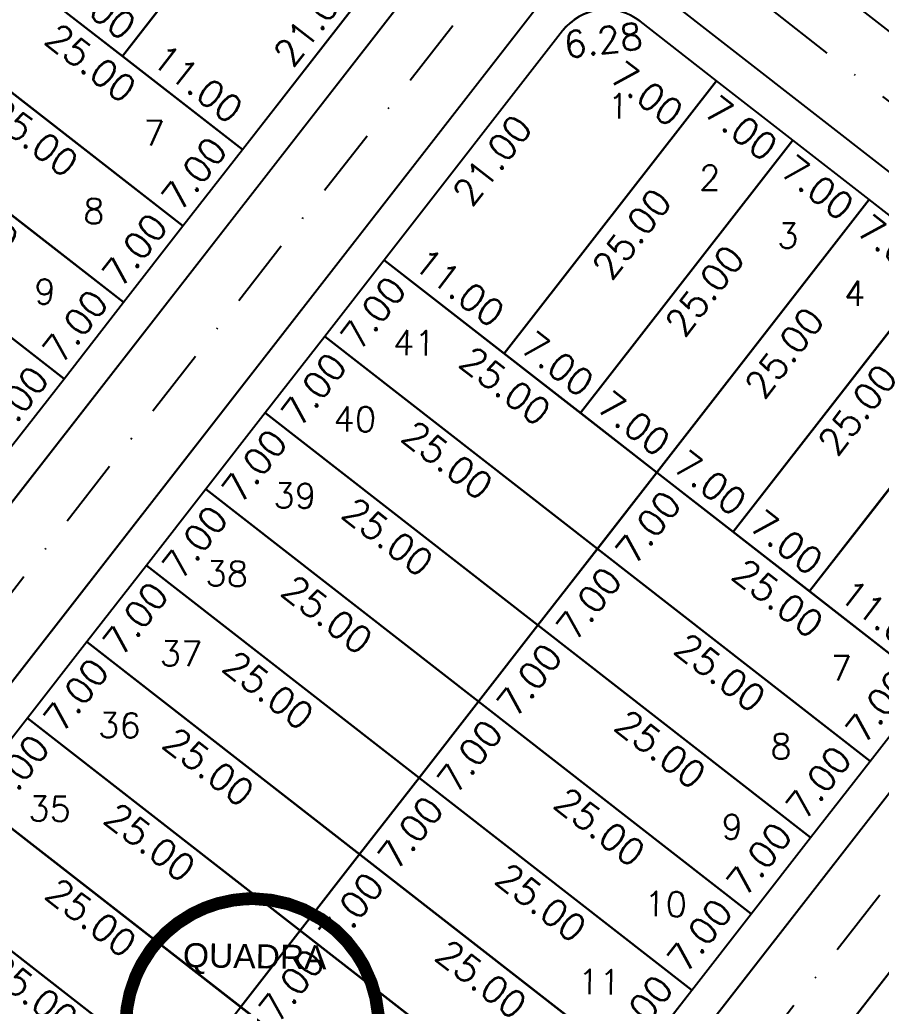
# Model space of a CAD drawing. Header units: millimetres. Extents: x -4430026 to 4783824, y 584 to 9593110.
# Drawn here: x 2149 to 2211.3, y 910.1 to 981.4 of the extents above; entities that cross this region are included whole.
import ezdxf
from ezdxf.enums import TextEntityAlignment as Align

# ---------------------------------------------------------------- set-up
doc = ezdxf.new("R2010")
doc.units = ezdxf.units.MM
doc.linetypes.add('CONTINUO', pattern=[0])
doc.linetypes.add('DASHDOT', pattern=[1, 0.5, -0.25, 0, -0.25])
for name, color, linetype in [('Calçada', 1, 'Continuous'), ('Cota', 8, 'Continuous'), ('Cota Curvas', 2, 'Continuous'), ('EIXO DAS VIAS', 252, 'DASHDOT'), ('Lotes', 2, 'Continuous'), ('Numero de lotes', 5, 'Continuous'), ('númeraçãoquadras', 4, 'Continuous'), ('Área Verde Alameda etc.', 92, 'Continuous')]:
    doc.layers.add(name, color=color, linetype=linetype)
doc.styles.add('arcad1', font='romans.shx')
doc.styles.add('ROMANS', font='romans.shx')
doc.styles.add('STYLE1', font='sanss___.ttf')
doc.dimstyles.new('BOLA100', dxfattribs={"dimscale": 0, "dimtxt": 1.9, "dimasz": 0.18, "dimexe": 0.18, "dimexo": 0.063, "dimgap": 0, "dimtad": 1, "dimzin": 4, "dimdsep": 46, "dimtxsty": 'ROMANS', "dimcen": 0.09, "dimse1": 1, "dimse2": 1, "dimsd1": 1, "dimsd2": 1, "dimclrt": 256, "dimaunit": 1, "dimadec": 4, "dimazin": 0, "dimtfac": 1.2, "dimtix": 1, "dimtmove": 2, "dimatfit": 3, "dimfxl": 1, "dimtvp": 2, "dimtolj": 1, "dimtzin": 4, "dimarcsym": 0})

# ---------------------------------------------------------------- blocks, each defined once
blk = doc.blocks.new('*D1900')
at = {"layer": 'DEFPOINTS', "color": 0}
for p in [(2149.553, 930.892), (2151.677, 929.239), (2145.253, 925.369)]:
    blk.add_point(p, dxfattribs=at)
at = {"layer": 'Cota', "insert": (2148.777, 927.061), "char_height": 1.9, "attachment_point": 5, "rotation": 52.09358, "style": 'ROMANS'}
blk.add_mtext('\\A1;7.00', dxfattribs=at)
blk = doc.blocks.new('*D1901')
at = {"layer": 'DEFPOINTS', "color": 0}
for p in [(2153.854, 936.416), (2155.978, 934.762), (2149.553, 930.892)]:
    blk.add_point(p, dxfattribs=at)
at = {"layer": 'Cota', "insert": (2153.078, 932.584), "char_height": 1.9, "attachment_point": 5, "rotation": 52.09358, "style": 'ROMANS'}
blk.add_mtext('\\A1;7.00', dxfattribs=at)
blk = doc.blocks.new('*D1902')
at = {"layer": 'DEFPOINTS', "color": 0}
for p in [(2158.155, 941.939), (2160.278, 940.285), (2153.854, 936.416)]:
    blk.add_point(p, dxfattribs=at)
at = {"layer": 'Cota', "insert": (2157.378, 938.107), "char_height": 1.9, "attachment_point": 5, "rotation": 52.09358, "style": 'ROMANS'}
blk.add_mtext('\\A1;7.00', dxfattribs=at)
blk = doc.blocks.new('*D1903')
at = {"layer": 'DEFPOINTS', "color": 0}
for p in [(2162.455, 947.462), (2164.579, 945.808), (2158.155, 941.939)]:
    blk.add_point(p, dxfattribs=at)
at = {"layer": 'Cota', "insert": (2161.679, 943.63), "char_height": 1.9, "attachment_point": 5, "rotation": 52.09358, "style": 'ROMANS'}
blk.add_mtext('\\A1;7.00', dxfattribs=at)
blk = doc.blocks.new('*D1904')
at = {"layer": 'DEFPOINTS', "color": 0}
for p in [(2166.756, 952.985), (2168.879, 951.331), (2162.455, 947.462)]:
    blk.add_point(p, dxfattribs=at)
at = {"layer": 'Cota', "insert": (2165.98, 949.153), "char_height": 1.9, "attachment_point": 5, "rotation": 52.09358, "style": 'ROMANS'}
blk.add_mtext('\\A1;7.00', dxfattribs=at)
blk = doc.blocks.new('*D1905')
at = {"layer": 'DEFPOINTS', "color": 0}
for p in [(2171.056, 958.508), (2173.18, 956.854), (2166.756, 952.985)]:
    blk.add_point(p, dxfattribs=at)
at = {"layer": 'Cota', "insert": (2170.28, 954.677), "char_height": 1.9, "attachment_point": 5, "rotation": 52.09358, "style": 'ROMANS'}
blk.add_mtext('\\A1;7.00', dxfattribs=at)
blk = doc.blocks.new('*D1906')
at = {"layer": 'DEFPOINTS', "color": 0}
for p in [(2175.357, 964.031), (2177.481, 962.378), (2171.056, 958.508)]:
    blk.add_point(p, dxfattribs=at)
at = {"layer": 'Cota', "insert": (2174.581, 960.2), "char_height": 1.9, "attachment_point": 5, "rotation": 52.09358, "style": 'ROMANS'}
blk.add_mtext('\\A1;7.00', dxfattribs=at)
blk = doc.blocks.new('*D1907')
at = {"layer": 'DEFPOINTS', "color": 0}
for p in [(2188.259, 980.6), (2190.382, 978.947), (2175.357, 964.031)]:
    blk.add_point(p, dxfattribs=at)
at = {"layer": 'Cota', "insert": (2183.182, 971.246), "char_height": 1.9, "attachment_point": 5, "rotation": 52.09358, "style": 'ROMANS'}
blk.add_mtext('\\A1;21.00', dxfattribs=at)
blk = doc.blocks.new('*D1916')
at = {"layer": 'DEFPOINTS', "color": 0}
for p in [(2169.279, 915.533), (2171.574, 913.746), (2164.978, 910.01)]:
    blk.add_point(p, dxfattribs=at)
at = {"layer": 'Cota', "insert": (2168.674, 911.568), "char_height": 1.9, "attachment_point": 5, "rotation": 52.09358, "style": 'ROMANS'}
blk.add_mtext('\\A1;7.00', dxfattribs=at)
blk = doc.blocks.new('*D1917')
at = {"layer": 'DEFPOINTS', "color": 0}
for p in [(2173.579, 921.056), (2175.874, 919.269), (2169.279, 915.533)]:
    blk.add_point(p, dxfattribs=at)
at = {"layer": 'Cota', "insert": (2172.975, 917.091), "char_height": 1.9, "attachment_point": 5, "rotation": 52.09358, "style": 'ROMANS'}
blk.add_mtext('\\A1;7.00', dxfattribs=at)
blk = doc.blocks.new('*D1918')
at = {"layer": 'DEFPOINTS', "color": 0}
for p in [(2177.88, 926.579), (2180.175, 924.792), (2173.579, 921.056)]:
    blk.add_point(p, dxfattribs=at)
at = {"layer": 'Cota', "insert": (2177.275, 922.614), "char_height": 1.9, "attachment_point": 5, "rotation": 52.09358, "style": 'ROMANS'}
blk.add_mtext('\\A1;7.00', dxfattribs=at)
blk = doc.blocks.new('*D1919')
at = {"layer": 'DEFPOINTS', "color": 0}
for p in [(2182.181, 932.102), (2184.476, 930.315), (2177.88, 926.579)]:
    blk.add_point(p, dxfattribs=at)
at = {"layer": 'Cota', "insert": (2181.576, 928.137), "char_height": 1.9, "attachment_point": 5, "rotation": 52.09358, "style": 'ROMANS'}
blk.add_mtext('\\A1;7.00', dxfattribs=at)
blk = doc.blocks.new('*D1920')
at = {"layer": 'DEFPOINTS', "color": 0}
for p in [(2186.481, 937.626), (2188.776, 935.838), (2182.181, 932.102)]:
    blk.add_point(p, dxfattribs=at)
at = {"layer": 'Cota', "insert": (2185.876, 933.661), "char_height": 1.9, "attachment_point": 5, "rotation": 52.09358, "style": 'ROMANS'}
blk.add_mtext('\\A1;7.00', dxfattribs=at)
blk = doc.blocks.new('*D1921')
at = {"layer": 'DEFPOINTS', "color": 0}
for p in [(2190.782, 943.149), (2193.077, 941.362), (2186.481, 937.626)]:
    blk.add_point(p, dxfattribs=at)
at = {"layer": 'Cota', "insert": (2190.177, 939.184), "char_height": 1.9, "attachment_point": 5, "rotation": 52.09358, "style": 'ROMANS'}
blk.add_mtext('\\A1;7.00', dxfattribs=at)
blk = doc.blocks.new('*D1922')
at = {"layer": 'DEFPOINTS', "color": 0}
for p in [(2195.082, 948.672), (2197.378, 946.885), (2190.782, 943.149)]:
    blk.add_point(p, dxfattribs=at)
at = {"layer": 'Cota', "insert": (2194.478, 944.707), "char_height": 1.9, "attachment_point": 5, "rotation": 52.09358, "style": 'ROMANS'}
blk.add_mtext('\\A1;7.00', dxfattribs=at)
blk = doc.blocks.new('*D1923')
at = {"layer": 'DEFPOINTS', "color": 0}
for p in [(2210.442, 968.397), (2212.737, 966.61), (2195.082, 948.672)]:
    blk.add_point(p, dxfattribs=at)
at = {"layer": 'Cota', "insert": (2204.308, 957.331), "char_height": 1.9, "attachment_point": 5, "rotation": 52.09358, "style": 'ROMANS'}
blk.add_mtext('\\A1;25.00', dxfattribs=at)
blk = doc.blocks.new('*D1934')
at = {"layer": 'DEFPOINTS', "color": 0}
for p in [(2196.792, 911.853), (2197.605, 911.22), (2193.305, 905.697)]:
    blk.add_point(p, dxfattribs=at)
at = {"layer": 'Cota', "insert": (2193.892, 909.675), "char_height": 1.9, "attachment_point": 5, "rotation": 52.09358, "style": 'ROMANS'}
blk.add_mtext('\\A1;7.00', dxfattribs=at)
blk = doc.blocks.new('*D1935')
at = {"layer": 'DEFPOINTS', "color": 0}
for p in [(2201.093, 917.376), (2201.906, 916.743), (2197.605, 911.22)]:
    blk.add_point(p, dxfattribs=at)
at = {"layer": 'Cota', "insert": (2198.193, 915.198), "char_height": 1.9, "attachment_point": 5, "rotation": 52.09358, "style": 'ROMANS'}
blk.add_mtext('\\A1;7.00', dxfattribs=at)
blk = doc.blocks.new('*D1936')
at = {"layer": 'DEFPOINTS', "color": 0}
for p in [(2205.394, 922.899), (2206.207, 922.266), (2201.906, 916.743)]:
    blk.add_point(p, dxfattribs=at)
at = {"layer": 'Cota', "insert": (2202.494, 920.721), "char_height": 1.9, "attachment_point": 5, "rotation": 52.09358, "style": 'ROMANS'}
blk.add_mtext('\\A1;7.00', dxfattribs=at)
blk = doc.blocks.new('*D1937')
at = {"layer": 'DEFPOINTS', "color": 0}
for p in [(2209.694, 928.422), (2210.507, 927.789), (2206.207, 922.266)]:
    blk.add_point(p, dxfattribs=at)
at = {"layer": 'Cota', "insert": (2206.794, 926.245), "char_height": 1.9, "attachment_point": 5, "rotation": 52.09358, "style": 'ROMANS'}
blk.add_mtext('\\A1;7.00', dxfattribs=at)
blk = doc.blocks.new('*D1938')
at = {"layer": 'DEFPOINTS', "color": 0}
for p in [(2213.995, 933.946), (2214.808, 933.312), (2210.507, 927.789)]:
    blk.add_point(p, dxfattribs=at)
at = {"layer": 'Cota', "insert": (2211.095, 931.768), "char_height": 1.9, "attachment_point": 5, "rotation": 52.09358, "style": 'ROMANS'}
blk.add_mtext('\\A1;7.00', dxfattribs=at)
blk = doc.blocks.new('*D1940')
at = {"layer": 'DEFPOINTS', "color": 0}
for p in [(2199.395, 976.998), (2201.706, 975.199), (2184.036, 957.273)]:
    blk.add_point(p, dxfattribs=at)
at = {"layer": 'Cota', "insert": (2193.277, 965.92), "char_height": 1.9, "attachment_point": 5, "rotation": 52.09358, "style": 'ROMANS'}
blk.add_mtext('\\A1;25.00', dxfattribs=at)
blk = doc.blocks.new('*D1941')
at = {"layer": 'DEFPOINTS', "color": 0}
for p in [(2204.919, 972.698), (2206.981, 971.092), (2189.559, 952.972)]:
    blk.add_point(p, dxfattribs=at)
at = {"layer": 'Cota', "insert": (2198.552, 961.813), "char_height": 1.9, "attachment_point": 5, "rotation": 52.09358, "style": 'ROMANS'}
blk.add_mtext('\\A1;25.00', dxfattribs=at)
blk = doc.blocks.new('*D1942')
at = {"layer": 'DEFPOINTS', "color": 0}
for p in [(2215.965, 964.097), (2218.033, 962.486), (2200.605, 944.371)]:
    blk.add_point(p, dxfattribs=at)
at = {"layer": 'Cota', "insert": (2209.604, 953.207), "char_height": 1.9, "attachment_point": 5, "rotation": 52.09358, "style": 'ROMANS'}
blk.add_mtext('\\A1;25.00', dxfattribs=at)
blk = doc.blocks.new('*D1943')
at = {"layer": 'DEFPOINTS', "color": 0}
for p in [(2221.488, 959.796), (2223.727, 958.052), (2206.129, 940.071)]:
    blk.add_point(p, dxfattribs=at)
at = {"layer": 'Cota', "insert": (2215.298, 948.773), "char_height": 1.9, "attachment_point": 5, "rotation": 52.09358, "style": 'ROMANS'}
blk.add_mtext('\\A1;25.00', dxfattribs=at)
blk = doc.blocks.new('*D2150')
at = {"layer": 'DEFPOINTS', "color": 0}
for p in [(2151.622, 955.897), (2152.198, 955.449), (2147.897, 949.926)]:
    blk.add_point(p, dxfattribs=at)
at = {"layer": 'Cota', "insert": (2148.722, 953.719), "char_height": 1.9, "attachment_point": 5, "rotation": 52.09358, "style": 'ROMANS'}
blk.add_mtext('\\A1;7.00', dxfattribs=at)
blk = doc.blocks.new('*D2151')
at = {"layer": 'DEFPOINTS', "color": 0}
for p in [(2155.922, 961.42), (2156.499, 960.972), (2152.198, 955.449)]:
    blk.add_point(p, dxfattribs=at)
at = {"layer": 'Cota', "insert": (2153.023, 959.243), "char_height": 1.9, "attachment_point": 5, "rotation": 52.09358, "style": 'ROMANS'}
blk.add_mtext('\\A1;7.00', dxfattribs=at)
blk = doc.blocks.new('*D2152')
at = {"layer": 'DEFPOINTS', "color": 0}
for p in [(2160.223, 966.944), (2160.799, 966.495), (2156.499, 960.972)]:
    blk.add_point(p, dxfattribs=at)
at = {"layer": 'Cota', "insert": (2157.323, 964.766), "char_height": 1.9, "attachment_point": 5, "rotation": 52.09358, "style": 'ROMANS'}
blk.add_mtext('\\A1;7.00', dxfattribs=at)
blk = doc.blocks.new('*D2153')
at = {"layer": 'DEFPOINTS', "color": 0}
for p in [(2164.524, 972.467), (2165.1, 972.018), (2160.799, 966.495)]:
    blk.add_point(p, dxfattribs=at)
at = {"layer": 'Cota', "insert": (2161.624, 970.289), "char_height": 1.9, "attachment_point": 5, "rotation": 52.09358, "style": 'ROMANS'}
blk.add_mtext('\\A1;7.00', dxfattribs=at)
blk = doc.blocks.new('*D2154')
at = {"layer": 'DEFPOINTS', "color": 0}
for p in [(2177.425, 989.036), (2178.002, 988.587), (2165.1, 972.018)]:
    blk.add_point(p, dxfattribs=at)
at = {"layer": 'Cota', "insert": (2170.225, 981.335), "char_height": 1.9, "attachment_point": 5, "rotation": 52.09358, "style": 'ROMANS'}
blk.add_mtext('\\A1;21.00', dxfattribs=at)
blk = doc.blocks.new('*D2188')
at = {"layer": 'DEFPOINTS', "color": 0}
for p in [(2171.78, 998.501), (2173.801, 996.928), (2156.421, 978.776)]:
    blk.add_point(p, dxfattribs=at)
at = {"layer": 'Cota', "insert": (2165.372, 987.649), "char_height": 1.9, "attachment_point": 5, "rotation": 52.09358, "style": 'ROMANS'}
blk.add_mtext('\\A1;25.00', dxfattribs=at)
blk = doc.blocks.new('*D2943')
at = {"layer": 'DEFPOINTS', "color": 0}
for p in [(2199.395, 976.998), (2204.919, 972.698), (2203.352, 970.686)]:
    blk.add_point(p, dxfattribs=at)
at = {"layer": 'Cota', "insert": (2201.174, 973.586), "char_height": 1.9, "attachment_point": 5, "rotation": 322.09358, "style": 'ROMANS'}
blk.add_mtext('\\A1;7.00', dxfattribs=at)
blk = doc.blocks.new('*D2944')
at = {"layer": 'DEFPOINTS', "color": 0}
for p in [(2204.919, 972.698), (2210.442, 968.397), (2208.875, 966.385)]:
    blk.add_point(p, dxfattribs=at)
at = {"layer": 'Cota', "insert": (2206.697, 969.285), "char_height": 1.9, "attachment_point": 5, "rotation": 322.09358, "style": 'ROMANS'}
blk.add_mtext('\\A1;7.00', dxfattribs=at)
blk = doc.blocks.new('*D2945')
at = {"layer": 'DEFPOINTS', "color": 0}
for p in [(2210.442, 968.397), (2215.965, 964.097), (2214.398, 962.084)]:
    blk.add_point(p, dxfattribs=at)
at = {"layer": 'Cota', "insert": (2212.22, 964.984), "char_height": 1.9, "attachment_point": 5, "rotation": 322.09358, "style": 'ROMANS'}
blk.add_mtext('\\A1;7.00', dxfattribs=at)
blk = doc.blocks.new('*D3006')
at = {"layer": 'DEFPOINTS', "color": 0}
for p in [(2195.082, 948.672), (2193.399, 946.51), (2214.808, 933.312)]:
    blk.add_point(p, dxfattribs=at)
at = {"layer": 'Cota', "insert": (2203.845, 939.58), "char_height": 1.9, "attachment_point": 5, "rotation": 322.09358, "style": 'ROMANS'}
blk.add_mtext('\\A1;25.00', dxfattribs=at)
blk = doc.blocks.new('*D3007')
at = {"layer": 'DEFPOINTS', "color": 0}
for p in [(2175.357, 964.031), (2173.674, 961.869), (2195.082, 948.672)]:
    blk.add_point(p, dxfattribs=at)
at = {"layer": 'Cota', "insert": (2184.12, 954.939), "char_height": 1.9, "attachment_point": 5, "rotation": 322.09358, "style": 'ROMANS'}
blk.add_mtext('\\A1;25.00', dxfattribs=at)
blk = doc.blocks.new('*D3008')
at = {"layer": 'DEFPOINTS', "color": 0}
for p in [(2145.374, 987.377), (2143.691, 985.215), (2165.1, 972.018)]:
    blk.add_point(p, dxfattribs=at)
at = {"layer": 'Cota', "insert": (2154.137, 978.285), "char_height": 1.9, "attachment_point": 5, "rotation": 322.09358, "style": 'ROMANS'}
blk.add_mtext('\\A1;25.00', dxfattribs=at)
blk = doc.blocks.new('*D3015')
at = {"layer": 'DEFPOINTS', "color": 0}
for p in [(2190.782, 943.149), (2189.214, 941.135), (2210.507, 927.789)]:
    blk.add_point(p, dxfattribs=at)
at = {"layer": 'Cota', "insert": (2199.66, 934.205), "char_height": 1.9, "attachment_point": 5, "rotation": 322.09358, "style": 'ROMANS'}
blk.add_mtext('\\A1;25.00', dxfattribs=at)
blk = doc.blocks.new('*D3016')
at = {"layer": 'DEFPOINTS', "color": 0}
for p in [(2171.056, 958.508), (2169.489, 956.495), (2190.782, 943.149)]:
    blk.add_point(p, dxfattribs=at)
at = {"layer": 'Cota', "insert": (2179.935, 949.565), "char_height": 1.9, "attachment_point": 5, "rotation": 322.09358, "style": 'ROMANS'}
blk.add_mtext('\\A1;25.00', dxfattribs=at)
blk = doc.blocks.new('*D3017')
at = {"layer": 'DEFPOINTS', "color": 0}
for p in [(2141.074, 981.854), (2139.506, 979.841), (2160.799, 966.495)]:
    blk.add_point(p, dxfattribs=at)
at = {"layer": 'Cota', "insert": (2149.952, 972.911), "char_height": 1.9, "attachment_point": 5, "rotation": 322.09358, "style": 'ROMANS'}
blk.add_mtext('\\A1;25.00', dxfattribs=at)
blk = doc.blocks.new('*D3024')
at = {"layer": 'DEFPOINTS', "color": 0}
for p in [(2186.481, 937.626), (2184.896, 935.59), (2206.207, 922.266)]:
    blk.add_point(p, dxfattribs=at)
at = {"layer": 'Cota', "insert": (2195.343, 928.66), "char_height": 1.9, "attachment_point": 5, "rotation": 322.09358, "style": 'ROMANS'}
blk.add_mtext('\\A1;25.00', dxfattribs=at)
blk = doc.blocks.new('*D3025')
at = {"layer": 'DEFPOINTS', "color": 0}
for p in [(2166.756, 952.985), (2165.171, 950.95), (2186.481, 937.626)]:
    blk.add_point(p, dxfattribs=at)
at = {"layer": 'Cota', "insert": (2175.617, 944.019), "char_height": 1.9, "attachment_point": 5, "rotation": 322.09358, "style": 'ROMANS'}
blk.add_mtext('\\A1;25.00', dxfattribs=at)
blk = doc.blocks.new('*D3026')
at = {"layer": 'DEFPOINTS', "color": 0}
for p in [(2136.773, 976.331), (2135.188, 974.296), (2156.499, 960.972)]:
    blk.add_point(p, dxfattribs=at)
at = {"layer": 'Cota', "insert": (2145.635, 967.366), "char_height": 1.9, "attachment_point": 5, "rotation": 322.09358, "style": 'ROMANS'}
blk.add_mtext('\\A1;25.00', dxfattribs=at)
blk = doc.blocks.new('*D3033')
at = {"layer": 'DEFPOINTS', "color": 0}
for p in [(2182.181, 932.102), (2180.512, 929.96), (2201.906, 916.743)]:
    blk.add_point(p, dxfattribs=at)
at = {"layer": 'Cota', "insert": (2190.958, 923.03), "char_height": 1.9, "attachment_point": 5, "rotation": 322.09358, "style": 'ROMANS'}
blk.add_mtext('\\A1;25.00', dxfattribs=at)
blk = doc.blocks.new('*D3034')
at = {"layer": 'DEFPOINTS', "color": 0}
for p in [(2162.455, 947.462), (2160.787, 945.319), (2182.181, 932.102)]:
    blk.add_point(p, dxfattribs=at)
at = {"layer": 'Cota', "insert": (2171.233, 938.389), "char_height": 1.9, "attachment_point": 5, "rotation": 322.09358, "style": 'ROMANS'}
blk.add_mtext('\\A1;25.00', dxfattribs=at)
blk = doc.blocks.new('*D3035')
at = {"layer": 'DEFPOINTS', "color": 0}
for p in [(2132.473, 970.808), (2130.804, 968.665), (2152.198, 955.449)]:
    blk.add_point(p, dxfattribs=at)
at = {"layer": 'Cota', "insert": (2141.251, 961.735), "char_height": 1.9, "attachment_point": 5, "rotation": 322.09358, "style": 'ROMANS'}
blk.add_mtext('\\A1;25.00', dxfattribs=at)
blk = doc.blocks.new('*D3042')
at = {"layer": 'DEFPOINTS', "color": 0}
for p in [(2177.88, 926.579), (2176.261, 924.5), (2197.605, 911.22)]:
    blk.add_point(p, dxfattribs=at)
at = {"layer": 'Cota', "insert": (2186.707, 917.57), "char_height": 1.9, "attachment_point": 5, "rotation": 322.09358, "style": 'ROMANS'}
blk.add_mtext('\\A1;25.00', dxfattribs=at)
blk = doc.blocks.new('*D3043')
at = {"layer": 'DEFPOINTS', "color": 0}
for p in [(2158.155, 941.939), (2156.535, 939.859), (2177.88, 926.579)]:
    blk.add_point(p, dxfattribs=at)
at = {"layer": 'Cota', "insert": (2166.982, 932.929), "char_height": 1.9, "attachment_point": 5, "rotation": 322.09358, "style": 'ROMANS'}
blk.add_mtext('\\A1;25.00', dxfattribs=at)
blk = doc.blocks.new('*D3051')
at = {"layer": 'DEFPOINTS', "color": 0}
for p in [(2173.579, 921.056), (2171.943, 918.955), (2193.305, 905.697)]:
    blk.add_point(p, dxfattribs=at)
at = {"layer": 'Cota', "insert": (2182.389, 912.025), "char_height": 1.9, "attachment_point": 5, "rotation": 322.09358, "style": 'ROMANS'}
blk.add_mtext('\\A1;25.00', dxfattribs=at)
blk = doc.blocks.new('*D3052')
at = {"layer": 'DEFPOINTS', "color": 0}
for p in [(2153.854, 936.416), (2152.218, 934.314), (2173.579, 921.056)]:
    blk.add_point(p, dxfattribs=at)
at = {"layer": 'Cota', "insert": (2162.664, 927.384), "char_height": 1.9, "attachment_point": 5, "rotation": 322.09358, "style": 'ROMANS'}
blk.add_mtext('\\A1;25.00', dxfattribs=at)
blk = doc.blocks.new('*D3060')
at = {"layer": 'DEFPOINTS', "color": 0}
for p in [(2169.279, 915.533), (2167.698, 913.503), (2189.004, 900.174)]:
    blk.add_point(p, dxfattribs=at)
at = {"layer": 'Cota', "insert": (2178.144, 906.573), "char_height": 1.9, "attachment_point": 5, "rotation": 322.09358, "style": 'ROMANS'}
blk.add_mtext('\\A1;25.00', dxfattribs=at)
blk = doc.blocks.new('*D3061')
at = {"layer": 'DEFPOINTS', "color": 0}
for p in [(2149.553, 930.892), (2147.973, 928.863), (2169.279, 915.533)]:
    blk.add_point(p, dxfattribs=at)
at = {"layer": 'Cota', "insert": (2158.419, 921.932), "char_height": 1.9, "attachment_point": 5, "rotation": 322.09358, "style": 'ROMANS'}
blk.add_mtext('\\A1;25.00', dxfattribs=at)
blk = doc.blocks.new('*D3070')
at = {"layer": 'DEFPOINTS', "color": 0}
for p in [(2145.253, 925.369), (2143.721, 923.403), (2164.978, 910.01)]:
    blk.add_point(p, dxfattribs=at)
at = {"layer": 'Cota', "insert": (2154.168, 916.473), "char_height": 1.9, "attachment_point": 5, "rotation": 322.09358, "style": 'ROMANS'}
blk.add_mtext('\\A1;25.00', dxfattribs=at)
blk = doc.blocks.new('*D3079')
at = {"layer": 'DEFPOINTS', "color": 0}
for p in [(2140.952, 919.846), (2139.47, 917.943), (2160.677, 904.487)]:
    blk.add_point(p, dxfattribs=at)
at = {"layer": 'Cota', "insert": (2149.916, 911.013), "char_height": 1.9, "attachment_point": 5, "rotation": 322.09358, "style": 'ROMANS'}
blk.add_mtext('\\A1;25.00', dxfattribs=at)
blk = doc.blocks.new('*D3088')
at = {"layer": 'DEFPOINTS', "color": 0}
for p in [(2136.651, 914.323), (2135.152, 912.398), (2156.377, 898.964)]:
    blk.add_point(p, dxfattribs=at)
at = {"layer": 'Cota', "insert": (2145.599, 905.468), "char_height": 1.9, "attachment_point": 5, "rotation": 322.09358, "style": 'ROMANS'}
blk.add_mtext('\\A1;25.00', dxfattribs=at)
blk = doc.blocks.new('*D3158')
at = {"layer": 'DEFPOINTS', "color": 0}
for p in [(2206.637, 940.724), (2206.129, 940.071), (2214.808, 933.312)]:
    blk.add_point(p, dxfattribs=at)
at = {"layer": 'Cota', "insert": (2211.56, 938.094), "char_height": 1.9, "attachment_point": 5, "rotation": 322.09358, "style": 'ROMANS'}
blk.add_mtext('\\A1;11.00', dxfattribs=at)
blk = doc.blocks.new('*D3159')
at = {"layer": 'DEFPOINTS', "color": 0}
for p in [(2201.114, 945.024), (2200.605, 944.371), (2206.129, 940.071)]:
    blk.add_point(p, dxfattribs=at)
at = {"layer": 'Cota', "insert": (2204.459, 943.624), "char_height": 1.9, "attachment_point": 5, "rotation": 322.09358, "style": 'ROMANS'}
blk.add_mtext('\\A1;7.00', dxfattribs=at)
blk = doc.blocks.new('*D3160')
at = {"layer": 'DEFPOINTS', "color": 0}
for p in [(2195.591, 949.325), (2195.082, 948.672), (2200.605, 944.371)]:
    blk.add_point(p, dxfattribs=at)
at = {"layer": 'Cota', "insert": (2198.936, 947.924), "char_height": 1.9, "attachment_point": 5, "rotation": 322.09358, "style": 'ROMANS'}
blk.add_mtext('\\A1;7.00', dxfattribs=at)
blk = doc.blocks.new('*D3161')
at = {"layer": 'DEFPOINTS', "color": 0}
for p in [(2190.068, 953.626), (2189.559, 952.972), (2195.082, 948.672)]:
    blk.add_point(p, dxfattribs=at)
at = {"layer": 'Cota', "insert": (2193.413, 952.225), "char_height": 1.9, "attachment_point": 5, "rotation": 322.09358, "style": 'ROMANS'}
blk.add_mtext('\\A1;7.00', dxfattribs=at)
blk = doc.blocks.new('*D3162')
at = {"layer": 'DEFPOINTS', "color": 0}
for p in [(2184.545, 957.926), (2184.036, 957.273), (2189.559, 952.972)]:
    blk.add_point(p, dxfattribs=at)
at = {"layer": 'Cota', "insert": (2187.89, 956.525), "char_height": 1.9, "attachment_point": 5, "rotation": 322.09358, "style": 'ROMANS'}
blk.add_mtext('\\A1;7.00', dxfattribs=at)
blk = doc.blocks.new('*D3163')
at = {"layer": 'DEFPOINTS', "color": 0}
for p in [(2175.866, 964.684), (2175.357, 964.031), (2184.036, 957.273)]:
    blk.add_point(p, dxfattribs=at)
at = {"layer": 'Cota', "insert": (2180.789, 962.055), "char_height": 1.9, "attachment_point": 5, "rotation": 322.09358, "style": 'ROMANS'}
blk.add_mtext('\\A1;11.00', dxfattribs=at)
blk = doc.blocks.new('*D3164')
at = {"layer": 'DEFPOINTS', "color": 0}
for p in [(2156.929, 979.429), (2156.421, 978.776), (2165.1, 972.018)]:
    blk.add_point(p, dxfattribs=at)
at = {"layer": 'Cota', "insert": (2161.852, 976.8), "char_height": 1.9, "attachment_point": 5, "rotation": 322.09358, "style": 'ROMANS'}
blk.add_mtext('\\A1;11.00', dxfattribs=at)
blk = doc.blocks.new('*D3165')
at = {"layer": 'DEFPOINTS', "color": 0}
for p in [(2151.406, 983.73), (2150.898, 983.077), (2156.421, 978.776)]:
    blk.add_point(p, dxfattribs=at)
at = {"layer": 'Cota', "insert": (2154.751, 982.329), "char_height": 1.9, "attachment_point": 5, "rotation": 322.09358, "style": 'ROMANS'}
blk.add_mtext('\\A1;7.00', dxfattribs=at)
blk = doc.blocks.new('*D7335')
at = {"layer": 'DEFPOINTS', "color": 0}
for p in [(2192.565, 979.486), (2198.089, 975.185), (2196.522, 973.173)]:
    blk.add_point(p, dxfattribs=at)
at = {"layer": 'Cota', "insert": (2194.344, 976.073), "char_height": 1.9, "attachment_point": 5, "rotation": 322.09358, "style": 'ROMANS'}
blk.add_mtext('\\A1;7.00', dxfattribs=at)
blk = doc.blocks.new('*D7534')
at = {"layer": 'DEFPOINTS', "color": 0}
for p in [(2283.332, 914.703), (2285.097, 913.328), (2156.927, 752.365)]:
    blk.add_point(p, dxfattribs=at)
at = {"layer": 'Cota', "insert": (2215.675, 825.206), "char_height": 1.9, "attachment_point": 5, "rotation": 52.09358, "style": 'ROMANS'}
blk.add_mtext('\\A1;205.75', dxfattribs=at)
blk = doc.blocks.new('NUM_quadra')
at = {"color": 6, "const_width": 0.02}
blk.add_lwpolyline([(-0.0134, 0.1996), (-0.034, 0.1971), (-0.0579, 0.1914), (-0.0779, 0.1842), (-0.0981, 0.1743), (-0.1208, 0.1594), (-0.1377, 0.145), (-0.1521, 0.1299), (-0.1625, 0.1166), (-0.1764, 0.0942), (-0.1852, 0.0754), (-0.1941, 0.0483), (-0.1985, 0.0243), (-0.2, 0), (-0.1977, -0.0299), (-0.1921, -0.0556), (-0.1839, -0.0786), (-0.1713, -0.1033), (-0.1546, -0.1269), (-0.1389, -0.1439), (-0.1219, -0.1586), (-0.1046, -0.1705), (-0.0831, -0.1819), (-0.0531, -0.1928), (-0.0302, -0.1977), (0, -0.2), (0.0309, -0.1976), (0.0677, -0.1882), (0.1069, -0.169), (0.124, -0.1569), (0.1407, -0.1421), (0.1614, -0.1181), (0.1737, -0.0992), (0.187, -0.071), (0.1962, -0.0386), (0.2, 0), (0.1989, 0.0205), (0.1943, 0.0473), (0.1871, 0.0707), (0.1741, 0.0984), (0.1635, 0.1151), (0.1472, 0.1354), (0.1285, 0.1533), (0.1063, 0.1694), (0.0782, 0.1841), (0.0533, 0.1928), (0.0267, 0.1982), (0, 0.2)], close=True, dxfattribs=at)
blk.add_circle((0, 0), 0.2)
at = {"color": 3, "insert": (-0.1114, 0.1285), "char_height": 0.038, "width": 0.2663, "attachment_point": 1, "style": 'STYLE1'}
blk.add_mtext('\\fArial|b0|i0|c0|p34;QUADRA', dxfattribs=at)
at = {"color": 3, "style": 'STYLE1'}
blk.add_attdef('00', text='', height=0.13, dxfattribs=at).set_placement((0, -0.1335), align=Align.CENTER)

msp = doc.modelspace()

# ---------------------------------------------------------------- hatches: boundary and pattern name
at = {"layer": 'Área Verde Alameda etc.'}
h = msp.add_hatch(dxfattribs=at)
h.set_pattern_fill('ANSI37', color=256, scale=0.3, angle=24.82082, style=0)
h.set_pattern_definition([(69.82082076, (-350710.31295, -9590084.73025), (-0.894034063135, 0.32857167248), []), (159.82082076, (-350710.31295, -9590084.73025), (-0.32857167248, -0.894034063135), [])])
edge = h.paths.add_edge_path()
edge.add_line((2283.332, 914.703), (2156.927, 752.365))
edge.add_line((2156.927, 752.365), (2160.178, 752.307))
edge.add_arc((2160.285, 758.306), 6, 268.9754, 322.09358)
edge.add_line((2165.019, 754.62), (2283.642, 906.963))
edge.add_arc((2278.908, 910.649), 6, 322.09358, 402.49951)

# ---------------------------------------------------------------- linework, layer by layer
at = {"layer": 'Calçada', "lineweight": -3}
for p, q in [((2094.089, 876.752), (2180.281, 987.446)), ((2094.089, 876.752), (2180.281, 987.446)), ((2186.593, 982.531), (2098.606, 869.532)), ((2186.593, 982.531), (2098.606, 869.532)), ((2130.718, 821.25), (2229.989, 948.74)), ((2130.718, 821.25), (2229.989, 948.74)), ((2236.301, 943.825), (2127.164, 803.665)), ((2236.301, 943.825), (2127.164, 803.665)), ((2236.301, 943.825), (2127.164, 803.665))]:
    msp.add_line(p, q, dxfattribs=at)
for points in [[(2393.594, 1168.617), (2359.666, 1195.035, 0.414214), (2351.246, 1193.987), (2198.881, 998.311, 0.414214), (2199.929, 989.891), (2233.856, 963.473, 0.414214), (2242.277, 964.521), (2394.641, 1160.196, 0.414214)], [(2393.594, 1168.617), (2359.666, 1195.035, 0.414214), (2351.246, 1193.987), (2198.881, 998.311, 0.414214), (2199.929, 989.891), (2233.856, 963.473, 0.414214), (2242.277, 964.521), (2394.641, 1160.196, 0.414214)], [(2180.281, 987.446, 0.414214), (2179.234, 995.866), (2145.306, 1022.284, 0.414214), (2136.886, 1021.236), (2050.873, 910.774, 0.414214), (2051.921, 902.354), (2078.959, 881.301, -0.016807), (2085.359, 875.963, 0.434042), (2094.089, 876.752)], [(2180.281, 987.446, 0.414214), (2179.234, 995.866), (2145.306, 1022.284, 0.414214), (2136.886, 1021.236), (2050.873, 910.774, 0.414214), (2051.921, 902.354), (2078.959, 881.301, -0.016807), (2085.359, 875.963, 0.434042), (2094.089, 876.752)], [(2229.989, 948.74, 0.414214), (2228.941, 957.161), (2195.014, 983.579, 0.414214), (2186.593, 982.531), (2098.606, 869.532, 0.350348), (2098.699, 862.044, -0.090659), (2120.297, 823.022, 0.597833), (2130.718, 821.25)], [(2229.989, 948.74, 0.414214), (2228.941, 957.161), (2195.014, 983.579, 0.414214), (2186.593, 982.531), (2098.606, 869.532, 0.350348), (2098.699, 862.044, -0.090659), (2120.297, 823.022, 0.597833), (2130.718, 821.25)], [(2283.642, 906.963, 0.414214), (2282.595, 915.383), (2244.722, 944.873, 0.414214), (2236.301, 943.825), (2127.164, 803.665, 0.213267), (2125.994, 798.911), (2133.461, 757.613, 0.357688), (2139.258, 752.681), (2160.178, 752.307, 0.236013), (2165.019, 754.62)]]:
    msp.add_lwpolyline(points, format="xyb", close=True, dxfattribs=at)
at = {"layer": 'EIXO DAS VIAS', "ltscale": 10}
for p, q in [((2090.378, 865.475, 103.708), (2189.581, 992.879, 103.708)), ((2239.289, 954.173, 103.708), (2189.581, 992.879, 103.708)), ((2121.263, 802.597, 103.708), (2239.289, 954.173, 103.708))]:
    msp.add_line(p, q, dxfattribs=at)
at = {"layer": 'Lotes', "lineweight": -3}
for p, q in [((2165.1, 972.018), (2125.649, 1002.737)), ((2156.421, 978.776), (2171.78, 998.501)), ((2160.799, 966.495), (2121.348, 997.214)), ((2156.499, 960.972), (2117.048, 991.69)), ((2152.198, 955.449), (2112.747, 986.167)), ((2184.036, 957.273), (2199.395, 976.998)), ((2189.559, 952.972), (2204.919, 972.698)), ((2210.442, 968.397), (2113.739, 844.205)), ((2214.808, 933.312), (2175.357, 964.031)), ((2200.605, 944.371), (2215.965, 964.097)), ((2206.129, 940.071), (2221.488, 959.796)), ((2210.507, 927.789), (2171.056, 958.508)), ((2206.207, 922.266), (2166.756, 952.985)), ((2201.906, 916.743), (2162.455, 947.462)), ((2197.605, 911.22), (2158.155, 941.939)), ((2193.305, 905.697), (2153.854, 936.416)), ((2189.004, 900.174), (2149.553, 930.892)), ((2184.703, 894.651), (2145.253, 925.369)), ((2180.403, 889.128), (2140.952, 919.846))]:
    msp.add_line(p, q, dxfattribs=at)
at = {"layer": 'Lotes', "linetype": 'CONTINUO', "lineweight": -3}
for p, q in [((2171.78, 998.501), (2156.421, 978.776)), ((2156.421, 978.776), (2171.78, 998.501)), ((2165.1, 972.018), (2178.002, 988.587)), ((2165.1, 972.018), (2145.374, 987.377)), ((2150.898, 983.077), (2156.421, 978.776)), ((2141.074, 981.854), (2160.799, 966.495)), ((2160.799, 966.495), (2141.074, 981.854)), ((2199.395, 976.998), (2193.872, 981.299)), ((2188.259, 980.6), (2175.357, 964.031)), ((2156.421, 978.776), (2165.1, 972.018)), ((2184.036, 957.273), (2199.395, 976.998)), ((2199.395, 976.998), (2184.036, 957.273)), ((2204.919, 972.698), (2199.395, 976.998)), ((2136.773, 976.331), (2156.499, 960.972)), ((2156.499, 960.972), (2136.773, 976.331)), ((2189.559, 952.972), (2204.919, 972.698)), ((2204.919, 972.698), (2189.559, 952.972)), ((2210.442, 968.397), (2204.919, 972.698)), ((2160.799, 966.495), (2165.1, 972.018)), ((2132.473, 970.808), (2152.198, 955.449)), ((2152.198, 955.449), (2132.473, 970.808)), ((2195.082, 948.672), (2210.442, 968.397)), ((2210.442, 968.397), (2195.082, 948.672)), ((2215.965, 964.097), (2210.442, 968.397)), ((2156.499, 960.972), (2160.799, 966.495)), ((2175.357, 964.031), (2171.056, 958.508)), ((2175.357, 964.031), (2184.036, 957.273)), ((2195.082, 948.672), (2175.357, 964.031)), ((2200.605, 944.371), (2215.965, 964.097)), ((2215.965, 964.097), (2200.605, 944.371)), ((2152.198, 955.449), (2156.499, 960.972)), ((2206.129, 940.071), (2221.488, 959.796)), ((2221.488, 959.796), (2206.129, 940.071)), ((2171.056, 958.508), (2166.756, 952.985)), ((2171.056, 958.508), (2190.782, 943.149)), ((2190.782, 943.149), (2171.056, 958.508)), ((2184.036, 957.273), (2189.559, 952.972)), ((2147.897, 949.926), (2152.198, 955.449)), ((2166.756, 952.985), (2162.455, 947.462)), ((2166.756, 952.985), (2186.481, 937.626)), ((2186.481, 937.626), (2166.756, 952.985)), ((2189.559, 952.972), (2195.082, 948.672)), ((2190.782, 943.149), (2195.082, 948.672)), ((2195.082, 948.672), (2190.782, 943.149)), ((2195.082, 948.672), (2200.605, 944.371)), ((2214.808, 933.312), (2195.082, 948.672)), ((2162.455, 947.462), (2158.155, 941.939)), ((2162.455, 947.462), (2182.181, 932.102)), ((2182.181, 932.102), (2162.455, 947.462)), ((2200.605, 944.371), (2206.129, 940.071)), ((2186.481, 937.626), (2190.782, 943.149)), ((2190.782, 943.149), (2186.481, 937.626)), ((2210.507, 927.789), (2190.782, 943.149)), ((2190.782, 943.149), (2210.507, 927.789)), ((2158.155, 941.939), (2153.854, 936.416)), ((2158.155, 941.939), (2177.88, 926.579)), ((2177.88, 926.579), (2158.155, 941.939)), ((2206.129, 940.071), (2214.808, 933.312)), ((2182.181, 932.102), (2186.481, 937.626)), ((2186.481, 937.626), (2182.181, 932.102)), ((2206.207, 922.266), (2186.481, 937.626)), ((2186.481, 937.626), (2206.207, 922.266)), ((2153.854, 936.416), (2149.553, 930.892)), ((2153.854, 936.416), (2173.579, 921.056)), ((2173.579, 921.056), (2153.854, 936.416)), ((2210.507, 927.789), (2214.808, 933.312)), ((2177.88, 926.579), (2182.181, 932.102)), ((2182.181, 932.102), (2177.88, 926.579)), ((2201.906, 916.743), (2182.181, 932.102)), ((2182.181, 932.102), (2201.906, 916.743)), ((2149.553, 930.892), (2145.253, 925.369)), ((2149.553, 930.892), (2169.279, 915.533)), ((2169.279, 915.533), (2149.553, 930.892)), ((2206.207, 922.266), (2210.507, 927.789)), ((2173.579, 921.056), (2177.88, 926.579)), ((2177.88, 926.579), (2173.579, 921.056)), ((2197.605, 911.22), (2177.88, 926.579)), ((2177.88, 926.579), (2197.605, 911.22)), ((2145.253, 925.369), (2164.978, 910.01)), ((2164.978, 910.01), (2145.253, 925.369)), ((2201.906, 916.743), (2206.207, 922.266)), ((2169.279, 915.533), (2173.579, 921.056)), ((2173.579, 921.056), (2169.279, 915.533)), ((2193.305, 905.697), (2173.579, 921.056)), ((2173.579, 921.056), (2193.305, 905.697)), ((2140.952, 919.846), (2160.677, 904.487)), ((2160.677, 904.487), (2140.952, 919.846)), ((2197.605, 911.22), (2201.906, 916.743)), ((2164.978, 910.01), (2169.279, 915.533)), ((2169.279, 915.533), (2164.978, 910.01)), ((2189.004, 900.174), (2169.279, 915.533)), ((2169.279, 915.533), (2189.004, 900.174)), ((2193.305, 905.697), (2197.605, 911.22))]:
    msp.add_line(p, q, dxfattribs=at)
at = {"layer": 'Lotes'}
for points in [[(2166.257, 1002.802), (2150.898, 983.077), (2156.421, 978.776), (2171.78, 998.501)], [(2145.374, 987.377), (2141.074, 981.854), (2160.799, 966.495), (2165.1, 972.018), (2156.421, 978.776), (2150.898, 983.077)], [(2141.074, 981.854), (2136.773, 976.331), (2156.499, 960.972), (2160.799, 966.495)], [(2199.395, 976.998), (2184.036, 957.273), (2189.559, 952.972), (2204.919, 972.698)], [(2136.773, 976.331), (2132.473, 970.808), (2152.198, 955.449), (2156.499, 960.972)], [(2204.919, 972.698), (2189.559, 952.972), (2195.082, 948.672), (2210.442, 968.397)], [(2132.473, 970.808), (2128.172, 965.285), (2147.897, 949.926), (2152.198, 955.449)], [(2210.442, 968.397), (2195.082, 948.672), (2200.605, 944.371), (2215.965, 964.097)], [(2189.559, 952.972), (2184.036, 957.273), (2175.357, 964.031), (2171.056, 958.508), (2190.782, 943.149), (2195.082, 948.672)], [(2215.965, 964.097), (2200.605, 944.371), (2206.129, 940.071), (2221.488, 959.796)], [(2171.056, 958.508), (2166.756, 952.985), (2186.481, 937.626), (2190.782, 943.149)], [(2166.756, 952.985), (2162.455, 947.462), (2182.181, 932.102), (2186.481, 937.626)], [(2195.082, 948.672), (2190.782, 943.149), (2210.507, 927.789), (2214.808, 933.312), (2206.129, 940.071), (2200.605, 944.371)], [(2162.455, 947.462), (2158.155, 941.939), (2177.88, 926.579), (2182.181, 932.102)], [(2190.782, 943.149), (2186.481, 937.626), (2206.207, 922.266), (2210.507, 927.789)], [(2158.155, 941.939), (2153.854, 936.416), (2173.579, 921.056), (2177.88, 926.579)], [(2186.481, 937.626), (2182.181, 932.102), (2201.906, 916.743), (2206.207, 922.266)], [(2153.854, 936.416), (2149.553, 930.892), (2169.279, 915.533), (2173.579, 921.056)], [(2182.181, 932.102), (2177.88, 926.579), (2197.605, 911.22), (2201.906, 916.743)], [(2149.553, 930.892), (2145.253, 925.369), (2164.978, 910.01), (2169.279, 915.533)], [(2177.88, 926.579), (2173.579, 921.056), (2193.305, 905.697), (2197.605, 911.22)], [(2145.253, 925.369), (2140.952, 919.846), (2160.677, 904.487), (2164.978, 910.01)], [(2173.579, 921.056), (2169.279, 915.533), (2189.004, 900.174), (2193.305, 905.697)], [(2140.952, 919.846), (2136.651, 914.323), (2156.377, 898.964), (2160.677, 904.487)], [(2169.279, 915.533), (2164.978, 910.01), (2184.703, 894.651), (2189.004, 900.174)]]:
    msp.add_lwpolyline(points, close=True, dxfattribs=at)
for points in [[(2171.78, 998.501), (2156.421, 978.776), (2165.1, 972.018), (2178.002, 988.587, 0.414214), (2177.303, 994.201)], [(2193.872, 981.299, 0.414214), (2188.259, 980.6), (2175.357, 964.031), (2184.036, 957.273), (2199.395, 976.998)], [(2221.488, 959.796), (2206.129, 940.071), (2214.808, 933.312), (2227.71, 949.882, 0.414214), (2227.011, 955.495)]]:
    msp.add_lwpolyline(points, format="xyb", close=True, dxfattribs=at)
at = {"layer": 'Lotes', "linetype": 'CONTINUO', "lineweight": -3}
msp.add_arc((2191.415, 978.143), 4, 52.09358, 142.09358, dxfattribs=at)

# ---------------------------------------------------------------- block references
at = {"layer": 'númeraçãoquadras', "linetype": 'ByBlock', "extrusion": (0.084411, -0.001453, 0.99643)}
ref = msp.add_blockref('NUM_quadra', (945.793, -2133.364, 285.576), dxfattribs=dict(at, xscale=45.93175888075766, yscale=45.93175888024863, zscale=45.93175853019476, rotation=270.0385460294471))
ref.add_attrib('00', '57', dxfattribs={"layer": '0', "color": 3, "extrusion": (0.084411, -0.001453, 0.99643), "height": 5.9711, "rotation": 270.03855, "style": 'STYLE1'}).set_placement((939.663, -2133.369, 285.576), align=Align.CENTER)

# ---------------------------------------------------------------- texts
at = {"layer": 'Cota Curvas', "insert": (2191.194, 979.922, -51.854), "char_height": 1.9, "attachment_point": 5, "rotation": 7.09358, "style": 'ROMANS'}
msp.add_mtext('\\A1;6.28', dxfattribs=at)
at = {"layer": 'Numero de lotes', "style": 'arcad1'}
for s, p in [('1', (2192.296, 975.169, 103.708)), ('7', (2158.717, 973.21, 103.708)), ('2', (2198.913, 969.983, 103.708)), ('8', (2154.361, 967.567, 103.708)), ('3', (2204.566, 965.795, 103.708)), ('9', (2150.82, 961.745, 103.708)), ('4', (2209.401, 961.622, 103.708)), ('41', (2177.538, 958.049, 103.708)), ('40', (2173.237, 952.526, 103.708)), ('39', (2168.895, 946.992, 103.708)), ('38', (2163.979, 941.353, 103.708)), ('37', (2160.665, 935.571, 103.708)), ('7', (2208.425, 934.505, 103.708)), ('36', (2156.214, 930.382, 103.708)), ('8', (2204.069, 928.861, 103.708)), ('35', (2151.158, 924.347, 103.708)), ('9', (2200.528, 923.04, 103.708)), ('10', (2195.722, 917.456, 103.708)), ('11', (2190.92, 911.816, 103.708))]:
    msp.add_text(s, height=1.8, rotation=358.97539, dxfattribs=at).set_placement(p, align=Align.MIDDLE_CENTER)

# ---------------------------------------------------------------- dimensions: what is measured, and where the dimension line sits
at = {"layer": 'Cota'}
for p1, p2, distance, picture, middle in [((2156.421, 978.776), (2171.78, 998.501), -2.562, '*D2188', (2165.372, 987.649)), ((2184.036, 957.273), (2199.395, 976.998), -2.928, '*D1940', (2193.277, 965.92)), ((2189.559, 952.972), (2204.919, 972.698), -2.614, '*D1941', (2198.552, 961.813)), ((2200.605, 944.371), (2215.965, 964.097), -2.622, '*D1942', (2209.604, 953.207)), ((2206.129, 940.071), (2221.488, 959.796), -2.838, '*D1943', (2215.298, 948.773))]:
    dim = msp.add_aligned_dim(p1=p1, p2=p2, distance=distance, dimstyle='BOLA100', override={"dimscale": 1}, dxfattribs=at)
    dim.commit()
    dim.dimension.update_dxf_attribs({"geometry": picture, "text_midpoint": middle})
for base, p1, p2, angle, picture, middle in [((2177.425, 989.036), (2165.1, 972.018), (2178.002, 988.587), 232.09358, '*D2154', (2170.225, 981.335)), ((2143.691, 985.215), (2165.1, 972.018), (2145.374, 987.377), 322.09358, '*D3008', (2154.137, 978.285)), ((2151.406, 983.73), (2156.421, 978.776), (2150.898, 983.077), 322.09358, '*D3165', (2154.751, 982.329)), ((2139.506, 979.841), (2160.799, 966.495), (2141.074, 981.854), 322.09358, '*D3017', (2149.952, 972.911)), ((2190.382, 978.947), (2175.357, 964.031), (2188.259, 980.6), 232.09358, '*D1907', (2183.182, 971.246)), ((2156.929, 979.429), (2165.1, 972.018), (2156.421, 978.776), 322.09358, '*D3164', (2161.852, 976.8)), ((2196.522, 973.173, -51.854), (2192.565, 979.486, -51.854), (2198.089, 975.185, -51.854), 142.09358, '*D7335', (2194.344, 976.073, -51.854)), ((2203.352, 970.686), (2199.395, 976.998), (2204.919, 972.698), 142.09358, '*D2943', (2201.174, 973.586)), ((2135.188, 974.296), (2156.499, 960.972), (2136.773, 976.331), 322.09358, '*D3026', (2145.635, 967.366)), ((2164.524, 972.467), (2160.799, 966.495), (2165.1, 972.018), 232.09358, '*D2153', (2161.624, 970.289)), ((2208.875, 966.385), (2204.919, 972.698), (2210.442, 968.397), 142.09358, '*D2944', (2206.697, 969.285)), ((2130.804, 968.665), (2152.198, 955.449), (2132.473, 970.808), 322.09358, '*D3035', (2141.251, 961.735)), ((2212.737, 966.61), (2195.082, 948.672), (2210.442, 968.397), 232.09358, '*D1923', (2204.308, 957.331)), ((2214.398, 962.084), (2210.442, 968.397), (2215.965, 964.097), 142.09358, '*D2945', (2212.22, 964.984)), ((2160.223, 966.944), (2156.499, 960.972), (2160.799, 966.495), 232.09358, '*D2152', (2157.323, 964.766)), ((2175.866, 964.684), (2184.036, 957.273), (2175.357, 964.031), 322.09358, '*D3163', (2180.789, 962.055)), ((2177.481, 962.378), (2171.056, 958.508), (2175.357, 964.031), 232.09358, '*D1906', (2174.581, 960.2)), ((2173.674, 961.869), (2195.082, 948.672), (2175.357, 964.031), 322.09358, '*D3007', (2184.12, 954.939)), ((2155.922, 961.42), (2152.198, 955.449), (2156.499, 960.972), 232.09358, '*D2151', (2153.023, 959.243)), ((2184.545, 957.926), (2189.559, 952.972), (2184.036, 957.273), 322.09358, '*D3162', (2187.89, 956.525)), ((2173.18, 956.854), (2166.756, 952.985), (2171.056, 958.508), 232.09358, '*D1905', (2170.28, 954.677)), ((2169.489, 956.495), (2190.782, 943.149), (2171.056, 958.508), 322.09358, '*D3016', (2179.935, 949.565)), ((2151.622, 955.897), (2147.897, 949.926), (2152.198, 955.449), 232.09358, '*D2150', (2148.722, 953.719)), ((2190.068, 953.626), (2195.082, 948.672), (2189.559, 952.972), 322.09358, '*D3161', (2193.413, 952.225)), ((2168.879, 951.331), (2162.455, 947.462), (2166.756, 952.985), 232.09358, '*D1904', (2165.98, 949.153)), ((2165.171, 950.95), (2186.481, 937.626), (2166.756, 952.985), 322.09358, '*D3025', (2175.617, 944.019)), ((2195.591, 949.325), (2200.605, 944.371), (2195.082, 948.672), 322.09358, '*D3160', (2198.936, 947.924)), ((2197.378, 946.885), (2190.782, 943.149), (2195.082, 948.672), 232.09358, '*D1922', (2194.478, 944.707)), ((2193.399, 946.51), (2214.808, 933.312), (2195.082, 948.672), 322.09358, '*D3006', (2203.845, 939.58)), ((2164.579, 945.808), (2158.155, 941.939), (2162.455, 947.462), 232.09358, '*D1903', (2161.679, 943.63)), ((2160.787, 945.319), (2182.181, 932.102), (2162.455, 947.462), 322.09358, '*D3034', (2171.233, 938.389)), ((2201.114, 945.024), (2206.129, 940.071), (2200.605, 944.371), 322.09358, '*D3159', (2204.459, 943.624)), ((2193.077, 941.362), (2186.481, 937.626), (2190.782, 943.149), 232.09358, '*D1921', (2190.177, 939.184)), ((2189.214, 941.135), (2210.507, 927.789), (2190.782, 943.149), 322.09358, '*D3015', (2199.66, 934.205)), ((2160.278, 940.285), (2153.854, 936.416), (2158.155, 941.939), 232.09358, '*D1902', (2157.378, 938.107)), ((2156.535, 939.859), (2177.88, 926.579), (2158.155, 941.939), 322.09358, '*D3043', (2166.982, 932.929)), ((2206.637, 940.724), (2214.808, 933.312), (2206.129, 940.071), 322.09358, '*D3158', (2211.56, 938.094)), ((2188.776, 935.838), (2182.181, 932.102), (2186.481, 937.626), 232.09358, '*D1920', (2185.876, 933.661)), ((2184.896, 935.59), (2206.207, 922.266), (2186.481, 937.626), 322.09358, '*D3024', (2195.343, 928.66)), ((2155.978, 934.762), (2149.553, 930.892), (2153.854, 936.416), 232.09358, '*D1901', (2153.078, 932.584)), ((2152.218, 934.314), (2173.579, 921.056), (2153.854, 936.416), 322.09358, '*D3052', (2162.664, 927.384)), ((2213.995, 933.946), (2210.507, 927.789), (2214.808, 933.312), 232.09358, '*D1938', (2211.095, 931.768)), ((2184.476, 930.315), (2177.88, 926.579), (2182.181, 932.102), 232.09358, '*D1919', (2181.576, 928.137)), ((2180.512, 929.96), (2201.906, 916.743), (2182.181, 932.102), 322.09358, '*D3033', (2190.958, 923.03)), ((2151.677, 929.239), (2145.253, 925.369), (2149.553, 930.892), 232.09358, '*D1900', (2148.777, 927.061)), ((2147.973, 928.863), (2169.279, 915.533), (2149.553, 930.892), 322.09358, '*D3061', (2158.419, 921.932)), ((2209.694, 928.422), (2206.207, 922.266), (2210.507, 927.789), 232.09358, '*D1937', (2206.794, 926.245)), ((2180.175, 924.792), (2173.579, 921.056), (2177.88, 926.579), 232.09358, '*D1918', (2177.275, 922.614)), ((2176.261, 924.5), (2197.605, 911.22), (2177.88, 926.579), 322.09358, '*D3042', (2186.707, 917.57)), ((2143.721, 923.403), (2164.978, 910.01), (2145.253, 925.369), 322.09358, '*D3070', (2154.168, 916.473)), ((2205.394, 922.899), (2201.906, 916.743), (2206.207, 922.266), 232.09358, '*D1936', (2202.494, 920.721)), ((2175.874, 919.269), (2169.279, 915.533), (2173.579, 921.056), 232.09358, '*D1917', (2172.975, 917.091)), ((2171.943, 918.955), (2193.305, 905.697), (2173.579, 921.056), 322.09358, '*D3051', (2182.389, 912.025)), ((2139.47, 917.943), (2160.677, 904.487), (2140.952, 919.846), 322.09358, '*D3079', (2149.916, 911.013)), ((2201.093, 917.376), (2197.605, 911.22), (2201.906, 916.743), 232.09358, '*D1935', (2198.193, 915.198)), ((2171.574, 913.746), (2164.978, 910.01), (2169.279, 915.533), 232.09358, '*D1916', (2168.674, 911.568)), ((2167.698, 913.503), (2189.004, 900.174), (2169.279, 915.533), 322.09358, '*D3060', (2178.144, 906.573)), ((2135.152, 912.398), (2156.377, 898.964), (2136.651, 914.323), 322.09358, '*D3088', (2145.599, 905.468)), ((2196.792, 911.853), (2193.305, 905.697), (2197.605, 911.22), 232.09358, '*D1934', (2193.892, 909.675))]:
    dim = msp.add_linear_dim(base=base, p1=p1, p2=p2, angle=angle, dimstyle='BOLA100', override={"dimscale": 1}, dxfattribs=at)
    dim.commit()
    dim.dimension.update_dxf_attribs({"geometry": picture, "text_midpoint": middle})
dim = msp.add_linear_dim(base=(2285.097, 913.328), p1=(2156.927, 752.365), p2=(2283.332, 914.703), angle=52.09358, dimstyle='BOLA100', override={"dimscale": 1}, dxfattribs=at)
dim.commit()
dim.dimension.update_dxf_attribs({"geometry": '*D7534', "text_midpoint": (2215.675, 825.206), "dimtype": 161})

doc.saveas('drawing.dxf')
